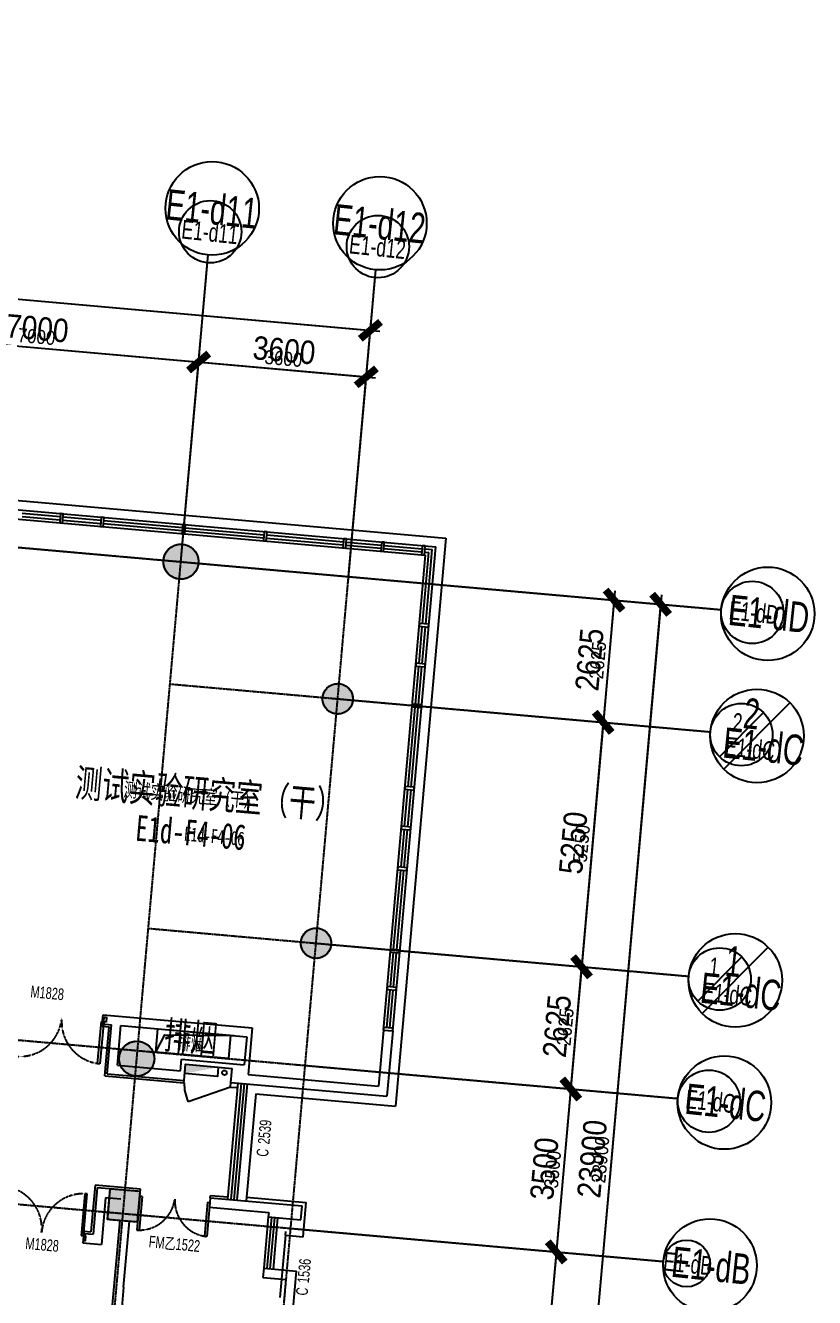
# Model space of a CAD drawing. Header units: millimetres. Extents: x 11669738 to 11859441, y -6222081 to -6069093.
# Drawn here: x 11842566 to 11859441, y -6201156 to -6173936 of the extents above; entities that cross this region are included whole.
import ezdxf
from ezdxf.enums import TextEntityAlignment as Align

# ---------------------------------------------------------------- set-up
doc = ezdxf.new("R2010")
doc.units = ezdxf.units.MM
for name, pattern in [('DASH', [0.35, 0.25, -0.1]), ('E-COLS-F4$0$HIDDEN', [0.375, 0.25, -0.125]), ('E-RG-1F$0$$0$DOTE', [2.42, 2, -0.2, 0.02, -0.2]), ('XRE2$0$HIDDEN', [0.375, 0.25, -0.125])]:
    doc.linetypes.add(name, pattern=pattern)
for name, color, linetype in [('A—墙体', 7, 'Continuous'), ('A—文字索引', 40, 'Continuous'), ('A—轴线、尺寸', 1, 'Continuous'), ('A—门窗', 135, 'Continuous'), ('E-COLS-F4$0$0S-COLS-HATCH', 8, 'Continuous'), ('E-COLS-F4$0$0S-COLS-I', 90, 'E-COLS-F4$0$HIDDEN'), ('E1-RI-4F$0$A-SYMB-DOOR', 4, 'Continuous'), ('E1-RI-4F$0$A-SYMB-DOOR1', 4, 'Continuous'), ('I—平面—文字', 40, 'Continuous'), ('I—平面—文字（放大1：100）', 40, 'XRE2$0$HIDDEN'), ('I—平面—消防设施', 10, 'Continuous'), ('I—平面—装饰面层线', 192, 'Continuous'), ('I—平面—门', 22, 'Continuous'), ('I—平顶—消防设施', 10, 'Continuous'), ('轴线100', 1, 'Continuous')]:
    doc.layers.add(name, color=color, linetype=linetype)
doc.layers.add('E1-RI-1F$0$A-GLAZ-CWMG', color=3, linetype='Continuous', lineweight=5)
doc.layers.add('E1-RV-4F$0$A-DOOR', color=32, linetype='Continuous', lineweight=5)
doc.styles.add('ARIAL', font='SIMYOU.TTF', dxfattribs={"width": 0.9})
doc.styles.add('E1-RI-4F$0$ECADI-TXT', font='SIMYOU.TTF')
doc.styles.add('XD2008', font='simhei.ttf', dxfattribs={"width": 0.85})
doc.dimstyles.new('200', dxfattribs={"dimscale": 200, "dimtxt": 2.5, "dimasz": 2, "dimexe": 1, "dimexo": 1, "dimgap": 0.8, "dimtad": 1, "dimdec": 0, "dimdsep": 46, "dimtxsty": 'ARIAL', "dimblk1": 'ARCHTICK', "dimblk2": 'ARCHTICK', "dimsah": 1, "dimcen": -0.9, "dimdle": 1, "dimclrd": 256, "dimclre": 256, "dimclrt": 40, "dimaunit": 1, "dimadec": 0, "dimazin": 0, "dimtfac": 0.35, "dimtdec": 0, "dimtix": 1, "dimtmove": 2, "dimatfit": 3, "dimldrblk": 'ARCHTICK', "dimfxl": 0, "dimtvp": 0.8, "dimtolj": 1, "dimtzin": 0, "dimarcsym": 0})
doc.dimstyles.new('副本 100', dxfattribs={"dimscale": 100, "dimtxt": 2.5, "dimasz": 2, "dimexe": 1, "dimexo": 1, "dimgap": 0.8, "dimtad": 1, "dimdec": 0, "dimdsep": 46, "dimtxsty": 'ARIAL', "dimblk1": 'ARCHTICK', "dimblk2": 'ARCHTICK', "dimsah": 1, "dimcen": -0.9, "dimdle": 1, "dimclrd": 256, "dimclre": 256, "dimclrt": 40, "dimaunit": 1, "dimadec": 0, "dimazin": 0, "dimtfac": 0.35, "dimtdec": 0, "dimtix": 1, "dimtmove": 2, "dimatfit": 3, "dimldrblk": 'ARCHTICK', "dimfxl": 0, "dimtvp": 0.8, "dimtolj": 1, "dimtzin": 0, "dimarcsym": 0})

# ---------------------------------------------------------------- blocks, each defined once
blk = doc.blocks.new('E1-RI-4F$0$ECADI-TAG-DOOR')
blk = doc.blocks.new('E1-RI-4F$0$XFX-BX')
blk.add_lwpolyline([(0, 0), (0, 200), (700, 200), (700, 0)], close=True)
blk.add_solid([(0, 0), (0, 0), (700, 0), (700, 200)])
blk = doc.blocks.new('E1-RI-4F$0$q3e4')
at = {"layer": 'A—门窗'}
for p, q in [((11977995, -7027275), (12034474, -7032284)), ((11977978, -7027474), (12034257, -7032465)), ((12025627, -7031633), (12026438, -7031705)), ((12025632, -7031566), (12026444, -7031638)), ((12026498, -7031710), (12027310, -7031782)), ((12026504, -7031644), (12027316, -7031716)), ((12027370, -7031787), (12029053, -7031937)), ((12027376, -7031721), (12029059, -7031870)), ((12029113, -7031942), (12030796, -7032091)), ((12029119, -7031876), (12030802, -7032025)), ((12030862, -7032030), (12032500, -7032176)), ((12030856, -7032097), (12032495, -7032242)), ((12032554, -7032247), (12033307, -7032314)), ((12032560, -7032181), (12033313, -7032248)), ((12033367, -7032319), (12034179, -7032391)), ((12033373, -7032253), (12034185, -7032325)), ((12033555, -7042643), (12034474, -7032284)), ((12034245, -7032330), (12034401, -7032344)), ((12034260, -7033936), (12034401, -7032344)), ((12033356, -7042625), (12034257, -7032465)), ((12034194, -7033930), (12034329, -7032405)), ((12034239, -7032397), (12034329, -7032405)), ((12034118, -7034782), (12034188, -7033990)), ((12034185, -7034788), (12034255, -7033996)), ((12034041, -7035654), (12034113, -7034842)), ((12034107, -7035659), (12034179, -7034848)), ((12033885, -7037417), (12034036, -7035713)), ((12033951, -7037423), (12034102, -7035719)), ((12033809, -7038268), (12033879, -7037476)), ((12033875, -7038274), (12033946, -7037482)), ((12033732, -7039140), (12033804, -7038328)), ((12033798, -7039146), (12033870, -7038334)), ((12033575, -7040903), (12033727, -7039200)), ((12033642, -7040909), (12033793, -7039206)), ((12033505, -7041700), (12033570, -7040963)), ((12033571, -7041706), (12033637, -7040969)), ((12033428, -7042571), (12033500, -7041760)), ((12033494, -7042577), (12033566, -7041765)), ((12033356, -7042625), (12033555, -7042643)), ((12033422, -7042631), (12033422, -7042631)), ((12033489, -7042637), (12033489, -7042637))]:
    blk.add_line(p, q, dxfattribs=at)
at = {"layer": 'A—门窗', "extrusion": (0, 0, -1)}
for p, q in [((12026450, -7031572), (12026433, -7031771)), ((12026433, -7031771), (12026492, -7031777)), ((12026510, -7031577), (12026450, -7031572)), ((12026492, -7031777), (12026510, -7031577)), ((12027322, -7031649), (12027304, -7031849)), ((12027381, -7031655), (12027322, -7031649)), ((12027364, -7031854), (12027381, -7031655)), ((12029065, -7031804), (12029047, -7032003)), ((12029125, -7031809), (12029065, -7031804)), ((12029107, -7032008), (12029125, -7031809)), ((12027304, -7031849), (12027364, -7031854)), ((12029047, -7032003), (12029107, -7032008)), ((12030808, -7031959), (12030790, -7032158)), ((12030868, -7031964), (12030808, -7031959)), ((12030850, -7032163), (12030868, -7031964)), ((12030790, -7032158), (12030850, -7032163)), ((12032506, -7032109), (12032489, -7032308)), ((12032489, -7032308), (12032549, -7032314)), ((12032566, -7032114), (12032506, -7032109)), ((12032549, -7032314), (12032566, -7032114)), ((12033319, -7032181), (12033302, -7032380)), ((12033379, -7032187), (12033319, -7032181)), ((12033361, -7032386), (12033379, -7032187)), ((12034191, -7032259), (12034173, -7032458)), ((12034250, -7032264), (12034191, -7032259)), ((12034233, -7032463), (12034250, -7032264)), ((12033302, -7032380), (12033361, -7032386)), ((12034173, -7032458), (12034233, -7032463)), ((12034127, -7033924), (12034122, -7033984)), ((12034122, -7033984), (12034321, -7034002)), ((12034327, -7033942), (12034127, -7033924)), ((12034321, -7034002), (12034327, -7033942)), ((12034052, -7034776), (12034047, -7034836)), ((12034251, -7034794), (12034052, -7034776)), ((12034246, -7034853), (12034251, -7034794)), ((12034047, -7034836), (12034246, -7034853)), ((12033974, -7035648), (12033969, -7035707)), ((12033969, -7035707), (12034168, -7035725)), ((12034174, -7035665), (12033974, -7035648)), ((12034168, -7035725), (12034174, -7035665)), ((12033818, -7037411), (12033813, -7037471)), ((12033813, -7037471), (12034012, -7037488)), ((12034017, -7037428), (12033818, -7037411)), ((12034012, -7037488), (12034017, -7037428)), ((12033743, -7038262), (12033737, -7038322)), ((12033737, -7038322), (12033937, -7038340)), ((12033942, -7038280), (12033743, -7038262)), ((12033937, -7038340), (12033942, -7038280)), ((12033665, -7039134), (12033660, -7039194)), ((12033865, -7039152), (12033665, -7039134)), ((12033859, -7039211), (12033865, -7039152)), ((12033660, -7039194), (12033859, -7039211)), ((12033509, -7040897), (12033504, -7040957)), ((12033504, -7040957), (12033703, -7040974)), ((12033708, -7040915), (12033509, -7040897)), ((12033703, -7040974), (12033708, -7040915)), ((12033438, -7041694), (12033433, -7041754)), ((12033433, -7041754), (12033632, -7041771)), ((12033638, -7041712), (12033438, -7041694)), ((12033632, -7041771), (12033638, -7041712)), ((12033361, -7042566), (12033356, -7042625)), ((12033356, -7042625), (12033555, -7042643)), ((12033560, -7042583), (12033361, -7042566)), ((12033555, -7042643), (12033560, -7042583))]:
    blk.add_line(p, q, dxfattribs=at)
blk = doc.blocks.new('E-COLS-F4')
at = {"layer": 'E-COLS-F4$0$0S-COLS-HATCH'}
h = blk.add_hatch(color=18, dxfattribs=at)
edge = h.paths.add_edge_path()
edge.add_arc((11845890, -6185411), 375, 0, 360)
h = blk.add_hatch(color=18, dxfattribs=at)
edge = h.paths.add_edge_path()
edge.add_arc((11849244, -6188345), 325, 0, 360)
h = blk.add_hatch(color=18, dxfattribs=at)
edge = h.paths.add_edge_path()
edge.add_arc((11848780, -6193574), 325, 0, 360)
h = blk.add_hatch(color=18, dxfattribs=at)
edge = h.paths.add_edge_path()
edge.add_arc((11844947, -6196045), 375, 0, 360)
blk.add_hatch(color=18, dxfattribs=at).paths.add_polyline_path([(11845021, -6198888), (11844373, -6198831), (11844316, -6199478), (11844964, -6199535)])
at = {"layer": 'A—墙体'}
blk.add_lwpolyline([(11845021, -6198888), (11844373, -6198831), (11844316, -6199478), (11844964, -6199535)], close=True, dxfattribs=at)
for centre, radius in [((11845890, -6185411), 375), ((11849244, -6188345), 325), ((11848780, -6193574), 325), ((11844947, -6196045), 375)]:
    blk.add_circle(centre, radius, dxfattribs=at)
at = {"layer": 'E-COLS-F4$0$0S-COLS-I'}
blk.add_lwpolyline([(11845021, -6198888), (11844373, -6198831), (11844316, -6199478), (11844964, -6199535)], close=True, dxfattribs=at)
for centre, radius in [((11845890, -6185411), 375), ((11849244, -6188345), 325), ((11848780, -6193574), 325), ((11844947, -6196045), 375)]:
    blk.add_circle(centre, radius, dxfattribs=at)
blk = doc.blocks.new('E1-RV-4F$0$MRY_cw-door-2_aluminum - Curtain Wall Dbl Glass-7389235-E 号地块一层平面图  PARCEL E FIRST FLOOR PLAN')
at = {"layer": 'E1-RV-4F$0$A-DOOR'}
for p, q in [((-729, -13), (-729, -738)), ((-679, -13), (-729, -13)), ((-679, -13), (-679, -738)), ((721, -13), (721, -745)), ((721, -13), (771, -13)), ((771, -13), (771, -745)), ((-679, -738), (-729, -738)), ((771, -745), (721, -745))]:
    blk.add_line(p, q, dxfattribs=at)
for centre, radius, start, end in [((-747, 31), 769, 271.3375, 356.7695), ((784, 19), 764, 182.3792, 269.0148)]:
    blk.add_arc(centre, radius, start, end, dxfattribs=at)
blk = doc.blocks.new('_ArchTick')
at = {"color": 0, "linetype": 'ByBlock', "const_width": 0.4}
blk.add_lwpolyline([(-0.5, -0.5), (0.5, 0.5)], dxfattribs=at)
blk = doc.blocks.new('*D229')
at = {"layer": 'A—轴线、尺寸', "linetype": 'ByBlock', "lineweight": -2}
for p, q in [((11849445, -6196268), (11854426, -6196710)), ((11854244, -6196493), (11853900, -6200378)), ((11849136, -6199755), (11854117, -6200197))]:
    blk.add_line(p, q, dxfattribs=at)
at = {"layer": 'Defpoints', "color": 0, "linetype": 'ByBlock'}
for p in [(11849246, -6196251), (11848937, -6199737), (11853917, -6200179)]:
    blk.add_point(p, dxfattribs=at)
at = {"layer": 'A—轴线、尺寸', "linetype": 'ByBlock', "lineweight": -2, "xscale": 400, "yscale": 400, "zscale": 400}
for p, rotation in [((11854227, -6196693), 84.9322289152062), ((11853917, -6200179), 264.9322289152062)]:
    blk.add_blockref('_ArchTick', p, dxfattribs=dict(at, rotation=rotation))
at = {"layer": 'A—轴线、尺寸', "color": 40, "linetype": 'ByBlock', "insert": (11853664, -6198399), "char_height": 500, "attachment_point": 5, "rotation": 84.9322, "style": 'ARIAL'}
blk.add_mtext('\\A1;3500', dxfattribs=at)
blk = doc.blocks.new('*D230')
at = {"layer": 'A—轴线、尺寸', "linetype": 'ByBlock', "lineweight": -2}
for p, q in [((11849136, -6199755), (11854117, -6200197)), ((11853935, -6199980), (11853025, -6210239)), ((11848261, -6209616), (11853242, -6210058))]:
    blk.add_line(p, q, dxfattribs=at)
at = {"layer": 'Defpoints', "color": 0, "linetype": 'ByBlock'}
for p in [(11848937, -6199737), (11848062, -6209598), (11853043, -6210040)]:
    blk.add_point(p, dxfattribs=at)
at = {"layer": 'A—轴线、尺寸', "linetype": 'ByBlock', "lineweight": -2, "xscale": 400, "yscale": 400, "zscale": 400}
for p, rotation in [((11853917, -6200179), 84.9322289152062), ((11853043, -6210040), 264.9322289152062)]:
    blk.add_blockref('_ArchTick', p, dxfattribs=dict(at, rotation=rotation))
at = {"layer": 'A—轴线、尺寸', "color": 40, "linetype": 'ByBlock', "insert": (11853072, -6205073), "char_height": 500, "attachment_point": 5, "rotation": 84.9322, "style": 'ARIAL'}
blk.add_mtext('\\A1;9900', dxfattribs=at)
blk = doc.blocks.new('*D231')
at = {"layer": 'A—轴线、尺寸', "linetype": 'ByBlock', "lineweight": -2}
for p, q in [((11849874, -6185765), (11856349, -6186340)), ((11856168, -6186123), (11854021, -6210328)), ((11847763, -6209572), (11854238, -6210146))]:
    blk.add_line(p, q, dxfattribs=at)
at = {"layer": 'Defpoints', "color": 0, "linetype": 'ByBlock'}
for p in [(11849675, -6185748), (11847564, -6209554), (11854039, -6210128)]:
    blk.add_point(p, dxfattribs=at)
at = {"layer": 'A—轴线、尺寸', "linetype": 'ByBlock', "lineweight": -2, "xscale": 400, "yscale": 400, "zscale": 400}
for p, rotation in [((11856150, -6186322), 84.9322289152062), ((11854039, -6210128), 264.9322289152062)]:
    blk.add_blockref('_ArchTick', p, dxfattribs=dict(at, rotation=rotation))
at = {"layer": 'A—轴线、尺寸', "color": 40, "linetype": 'ByBlock', "insert": (11854686, -6198189), "char_height": 500, "attachment_point": 5, "rotation": 84.9322, "style": 'ARIAL'}
blk.add_mtext('\\A1;23900', dxfattribs=at)
blk = doc.blocks.new('*D256')
at = {"layer": 'A—轴线、尺寸', "linetype": 'ByBlock', "lineweight": -2}
for p, q in [((11778653, -6179459), (11779138, -6173980)), ((11778922, -6174162), (11850142, -6180478)), ((11849475, -6185739), (11849960, -6180261))]:
    blk.add_line(p, q, dxfattribs=at)
at = {"layer": 'Defpoints', "color": 0, "linetype": 'ByBlock'}
for p in [(11778635, -6179658), (11849943, -6180460), (11849457, -6185938)]:
    blk.add_point(p, dxfattribs=at)
at = {"layer": 'A—轴线、尺寸', "linetype": 'ByBlock', "lineweight": -2, "xscale": 399.9999999999999, "yscale": 400, "zscale": 400}
for p, rotation in [((11779121, -6174179), 174.9322288641356), ((11849943, -6180460), 354.9322288641357)]:
    blk.add_blockref('_ArchTick', p, dxfattribs=dict(at, rotation=rotation))
at = {"layer": 'A—轴线、尺寸', "color": 40, "linetype": 'ByBlock', "insert": (11814568, -6176911), "char_height": 500, "attachment_point": 5, "rotation": 354.9322, "style": 'ARIAL'}
blk.add_mtext('\\A1;71100', dxfattribs=at)
blk = doc.blocks.new('*D258')
at = {"layer": 'A—轴线、尺寸', "linetype": 'ByBlock', "lineweight": -2}
for p, q in [((11845933, -6184923), (11846286, -6180939)), ((11846069, -6181120), (11850054, -6181474)), ((11849519, -6185241), (11849872, -6181257))]:
    blk.add_line(p, q, dxfattribs=at)
at = {"layer": 'Defpoints', "color": 0, "linetype": 'ByBlock'}
for p in [(11849855, -6181456), (11845915, -6185122), (11849501, -6185440)]:
    blk.add_point(p, dxfattribs=at)
at = {"layer": 'A—轴线、尺寸', "linetype": 'ByBlock', "lineweight": -2, "xscale": 399.9999999999999, "yscale": 400, "zscale": 400}
for p, rotation in [((11846269, -6181138), 174.9322288641356), ((11849855, -6181456), 354.9322288641357)]:
    blk.add_blockref('_ArchTick', p, dxfattribs=dict(at, rotation=rotation))
at = {"layer": 'A—轴线、尺寸', "color": 40, "linetype": 'ByBlock', "insert": (11848098, -6180889), "char_height": 500, "attachment_point": 5, "rotation": 354.9322, "style": 'ARIAL'}
blk.add_mtext('\\A1;3600', dxfattribs=at)
blk = doc.blocks.new('*D269')
at = {"layer": 'A—轴线、尺寸', "linetype": 'ByBlock', "lineweight": -2}
for p, q in [((11838960, -6184305), (11839314, -6180320)), ((11839097, -6180502), (11846468, -6181155)), ((11845933, -6184923), (11846286, -6180939))]:
    blk.add_line(p, q, dxfattribs=at)
at = {"layer": 'Defpoints', "color": 0, "linetype": 'ByBlock'}
for p in [(11846269, -6181138), (11838943, -6184504), (11845915, -6185122)]:
    blk.add_point(p, dxfattribs=at)
at = {"layer": 'A—轴线、尺寸', "linetype": 'ByBlock', "lineweight": -2, "xscale": 399.9999999999999, "yscale": 400, "zscale": 400}
for p, rotation in [((11839296, -6180519), 174.9322288641356), ((11846269, -6181138), 354.9322288641357)]:
    blk.add_blockref('_ArchTick', p, dxfattribs=dict(at, rotation=rotation))
at = {"layer": 'A—轴线、尺寸', "color": 40, "linetype": 'ByBlock', "insert": (11842819, -6180420), "char_height": 500, "attachment_point": 5, "rotation": 354.9322, "style": 'ARIAL'}
blk.add_mtext('\\A1;7000', dxfattribs=at)
blk = doc.blocks.new('*D288')
at = {"layer": 'A—轴线、尺寸', "linetype": 'ByBlock', "lineweight": -2}
for p, q in [((11853462, -6186084), (11855353, -6186251)), ((11855172, -6186034), (11854905, -6189048)), ((11852716, -6188653), (11855121, -6188866))]:
    blk.add_line(p, q, dxfattribs=at)
at = {"layer": 'Defpoints', "color": 0, "linetype": 'ByBlock'}
for p in [(11853263, -6186066), (11852517, -6188635), (11854922, -6188848)]:
    blk.add_point(p, dxfattribs=at)
at = {"layer": 'A—轴线、尺寸', "linetype": 'ByBlock', "lineweight": -2, "xscale": 400, "yscale": 400, "zscale": 400}
for p, rotation in [((11855154, -6186234), 84.9322289152062), ((11854922, -6188848), 264.9322289152062)]:
    blk.add_blockref('_ArchTick', p, dxfattribs=dict(at, rotation=rotation))
at = {"layer": 'A—轴线、尺寸', "color": 40, "linetype": 'ByBlock', "insert": (11854630, -6187505), "char_height": 500, "attachment_point": 5, "rotation": 84.9322, "style": 'ARIAL'}
blk.add_mtext('\\A1;2625', dxfattribs=at)
blk = doc.blocks.new('*D289')
at = {"layer": 'A—轴线、尺寸', "linetype": 'ByBlock', "lineweight": -2}
for p, q in [((11853230, -6188698), (11855121, -6188866)), ((11854940, -6188649), (11854441, -6194277)), ((11852252, -6193882), (11854658, -6194095))]:
    blk.add_line(p, q, dxfattribs=at)
at = {"layer": 'Defpoints', "color": 0, "linetype": 'ByBlock'}
for p in [(11853031, -6188681), (11852053, -6193864), (11854458, -6194078)]:
    blk.add_point(p, dxfattribs=at)
at = {"layer": 'A—轴线、尺寸', "linetype": 'ByBlock', "lineweight": -2, "xscale": 400, "yscale": 400, "zscale": 400}
for p, rotation in [((11854922, -6188848), 84.9322289152062), ((11854458, -6194078), 264.9322289152062)]:
    blk.add_blockref('_ArchTick', p, dxfattribs=dict(at, rotation=rotation))
at = {"layer": 'A—轴线、尺寸', "color": 40, "linetype": 'ByBlock', "insert": (11854282, -6191427), "char_height": 500, "attachment_point": 5, "rotation": 84.9322, "style": 'ARIAL'}
blk.add_mtext('\\A1;5250', dxfattribs=at)
blk = doc.blocks.new('*D290')
at = {"layer": 'A—轴线、尺寸', "linetype": 'ByBlock', "lineweight": -2}
for p, q in [((11852766, -6193928), (11854658, -6194095)), ((11854476, -6193879), (11854209, -6196892)), ((11852021, -6196497), (11854426, -6196710))]:
    blk.add_line(p, q, dxfattribs=at)
at = {"layer": 'Defpoints', "color": 0, "linetype": 'ByBlock'}
for p in [(11852567, -6193910), (11851821, -6196479), (11854227, -6196693)]:
    blk.add_point(p, dxfattribs=at)
at = {"layer": 'A—轴线、尺寸', "linetype": 'ByBlock', "lineweight": -2, "xscale": 400, "yscale": 400, "zscale": 400}
for p, rotation in [((11854458, -6194078), 84.9322289152062), ((11854227, -6196693), 264.9322289152062)]:
    blk.add_blockref('_ArchTick', p, dxfattribs=dict(at, rotation=rotation))
at = {"layer": 'A—轴线、尺寸', "color": 40, "linetype": 'ByBlock', "insert": (11853934, -6195349), "char_height": 500, "attachment_point": 5, "rotation": 84.9322, "style": 'ARIAL'}
blk.add_mtext('\\A1;2625', dxfattribs=at)
blk = doc.blocks.new('*D393')
at = {"layer": 'Defpoints', "color": 0, "linetype": 'Continuous'}
for p in [(129709, 24166), (129400, 20680), (134381, 20238)]:
    blk.add_point(p, dxfattribs=at)
at = {"layer": '轴线100', "linetype": 'Continuous', "lineweight": -2}
for p, q in [((129809, 24157), (134790, 23716)), ((134699, 23824), (134372, 20139)), ((129499, 20671), (134480, 20229))]:
    blk.add_line(p, q, dxfattribs=at)
at = {"layer": '轴线100', "linetype": 'Continuous', "lineweight": -2, "xscale": 200, "yscale": 200, "zscale": 200}
for p, rotation in [((134690, 23724), 84.93222891520747), ((134381, 20238), 264.9322289152075)]:
    blk.add_blockref('_ArchTick', p, dxfattribs=dict(at, rotation=rotation))
at = {"layer": '轴线100', "color": 40, "linetype": 'Continuous', "insert": (134303, 22002), "char_height": 300, "attachment_point": 5, "rotation": 84.9322, "style": 'ARIAL'}
blk.add_mtext('\\A1;3500', dxfattribs=at)
blk = doc.blocks.new('*D394')
at = {"layer": 'Defpoints', "color": 0, "linetype": 'Continuous'}
for p in [(129400, 20680), (128525, 10819), (133506, 10377)]:
    blk.add_point(p, dxfattribs=at)
at = {"layer": '轴线100', "linetype": 'Continuous', "lineweight": -2}
for p, q in [((129499, 20671), (134480, 20229)), ((134390, 20338), (133497, 10277)), ((128625, 10810), (133606, 10368))]:
    blk.add_line(p, q, dxfattribs=at)
at = {"layer": '轴线100', "linetype": 'Continuous', "lineweight": -2, "xscale": 200, "yscale": 200, "zscale": 200}
for p, rotation in [((134381, 20238), 84.93222891520747), ((133506, 10377), 264.9322289152075)]:
    blk.add_blockref('_ArchTick', p, dxfattribs=dict(at, rotation=rotation))
at = {"layer": '轴线100', "color": 40, "linetype": 'Continuous', "insert": (133711, 15328), "char_height": 300, "attachment_point": 5, "rotation": 84.9322, "style": 'ARIAL'}
blk.add_mtext('\\A1;9900', dxfattribs=at)
blk = doc.blocks.new('*D395')
at = {"layer": 'Defpoints', "color": 0, "linetype": 'Continuous'}
for p in [(130138, 34669), (128027, 10863), (134502, 10288)]:
    blk.add_point(p, dxfattribs=at)
at = {"layer": '轴线100', "linetype": 'Continuous', "lineweight": -2}
for p, q in [((130238, 34660), (136713, 34086)), ((136622, 34195), (134494, 10189)), ((128127, 10854), (134602, 10280))]:
    blk.add_line(p, q, dxfattribs=at)
at = {"layer": '轴线100', "linetype": 'Continuous', "lineweight": -2, "xscale": 200, "yscale": 200, "zscale": 200}
for p, rotation in [((136614, 34095), 84.93222891520747), ((134502, 10288), 264.9322289152075)]:
    blk.add_blockref('_ArchTick', p, dxfattribs=dict(at, rotation=rotation))
at = {"layer": '轴线100', "color": 40, "linetype": 'Continuous', "insert": (135326, 22212), "char_height": 300, "attachment_point": 5, "rotation": 84.9322, "style": 'ARIAL'}
blk.add_mtext('\\A1;23900', dxfattribs=at)
blk = doc.blocks.new('*D415')
at = {"layer": 'Defpoints', "color": 0, "linetype": 'Continuous'}
for p in [(59098, 40759), (130406, 39957), (129920, 34479)]:
    blk.add_point(p, dxfattribs=at)
at = {"layer": '轴线100', "linetype": 'Continuous', "lineweight": -2}
for p, q in [((59107, 40859), (59593, 46337)), ((59484, 46246), (130506, 39948)), ((129929, 34578), (130415, 40057))]:
    blk.add_line(p, q, dxfattribs=at)
at = {"layer": '轴线100', "linetype": 'Continuous', "lineweight": -2, "xscale": 200, "yscale": 200, "zscale": 200}
for p, rotation in [((59584, 46238), 174.9322288765934), ((130406, 39957), 354.9322288765934)]:
    blk.add_blockref('_ArchTick', p, dxfattribs=dict(at, rotation=rotation))
at = {"layer": '轴线100', "color": 40, "linetype": 'Continuous', "insert": (95016, 43330), "char_height": 300, "attachment_point": 5, "rotation": 354.9322, "style": 'ARIAL'}
blk.add_mtext('\\A1;71100', dxfattribs=at)
blk = doc.blocks.new('*D417')
at = {"layer": 'Defpoints', "color": 0, "linetype": 'Continuous'}
for p in [(130318, 38961), (126379, 35295), (129965, 34977)]:
    blk.add_point(p, dxfattribs=at)
at = {"layer": '轴线100', "linetype": 'Continuous', "lineweight": -2}
for p, q in [((126387, 35394), (126741, 39379)), ((126632, 39288), (130417, 38952)), ((129973, 35076), (130327, 39061))]:
    blk.add_line(p, q, dxfattribs=at)
at = {"layer": '轴线100', "linetype": 'Continuous', "lineweight": -2, "xscale": 200, "yscale": 200, "zscale": 200}
for p, rotation in [((126732, 39279), 174.9322288765934), ((130318, 38961), 354.9322288765934)]:
    blk.add_blockref('_ArchTick', p, dxfattribs=dict(at, rotation=rotation))
at = {"layer": '轴线100', "color": 40, "linetype": 'Continuous', "insert": (128546, 39352), "char_height": 300, "attachment_point": 5, "rotation": 354.9322, "style": 'ARIAL'}
blk.add_mtext('\\A1;3600', dxfattribs=at)
blk = doc.blocks.new('*D418')
at = {"layer": 'Defpoints', "color": 0, "linetype": 'Continuous'}
for p in [(126732, 39279), (119406, 35913), (126379, 35295)]:
    blk.add_point(p, dxfattribs=at)
at = {"layer": '轴线100', "linetype": 'Continuous', "lineweight": -2}
for p, q in [((119415, 36013), (119768, 39997)), ((119660, 39906), (126832, 39270)), ((126387, 35394), (126741, 39379))]:
    blk.add_line(p, q, dxfattribs=at)
at = {"layer": '轴线100', "linetype": 'Continuous', "lineweight": -2, "xscale": 200, "yscale": 200, "zscale": 200}
for p, rotation in [((119759, 39897), 174.9322288765934), ((126732, 39279), 354.9322288765934)]:
    blk.add_blockref('_ArchTick', p, dxfattribs=dict(at, rotation=rotation))
at = {"layer": '轴线100', "color": 40, "linetype": 'Continuous', "insert": (123266, 39821), "char_height": 300, "attachment_point": 5, "rotation": 354.9322, "style": 'ARIAL'}
blk.add_mtext('\\A1;7000', dxfattribs=at)
blk = doc.blocks.new('*D419')
at = {"layer": 'Defpoints', "color": 0, "linetype": 'Continuous'}
for p in [(133726, 34351), (132980, 31782), (135386, 31569)]:
    blk.add_point(p, dxfattribs=at)
at = {"layer": '轴线100', "linetype": 'Continuous', "lineweight": -2}
for p, q in [((133826, 34342), (135717, 34175)), ((135626, 34283), (135377, 31469)), ((133080, 31773), (135485, 31560))]:
    blk.add_line(p, q, dxfattribs=at)
at = {"layer": '轴线100', "linetype": 'Continuous', "lineweight": -2, "xscale": 200, "yscale": 200, "zscale": 200}
for p, rotation in [((135617, 34183), 84.93222891520747), ((135386, 31569), 264.9322289152075)]:
    blk.add_blockref('_ArchTick', p, dxfattribs=dict(at, rotation=rotation))
at = {"layer": '轴线100', "color": 40, "linetype": 'Continuous', "insert": (135269, 32897), "char_height": 300, "attachment_point": 5, "rotation": 84.9322, "style": 'ARIAL'}
blk.add_mtext('\\A1;2625', dxfattribs=at)
blk = doc.blocks.new('*D420')
at = {"layer": 'Defpoints', "color": 0, "linetype": 'Continuous'}
for p in [(133494, 31736), (132517, 26552), (134922, 26339)]:
    blk.add_point(p, dxfattribs=at)
at = {"layer": '轴线100', "linetype": 'Continuous', "lineweight": -2}
for p, q in [((133594, 31728), (135485, 31560)), ((135394, 31668), (134913, 26240)), ((132616, 26544), (135021, 26330))]:
    blk.add_line(p, q, dxfattribs=at)
at = {"layer": '轴线100', "linetype": 'Continuous', "lineweight": -2, "xscale": 200, "yscale": 200, "zscale": 200}
for p, rotation in [((135386, 31569), 84.93222891520747), ((134922, 26339), 264.9322289152075)]:
    blk.add_blockref('_ArchTick', p, dxfattribs=dict(at, rotation=rotation))
at = {"layer": '轴线100', "color": 40, "linetype": 'Continuous', "insert": (134921, 28975), "char_height": 300, "attachment_point": 5, "rotation": 84.9322, "style": 'ARIAL'}
blk.add_mtext('\\A1;5250', dxfattribs=at)
blk = doc.blocks.new('*D421')
at = {"layer": 'Defpoints', "color": 0, "linetype": 'Continuous'}
for p in [(133030, 26507), (132285, 23938), (134690, 23724)]:
    blk.add_point(p, dxfattribs=at)
at = {"layer": '轴线100', "linetype": 'Continuous', "lineweight": -2}
for p, q in [((133130, 26498), (135021, 26330)), ((134931, 26439), (134681, 23625)), ((132384, 23929), (134790, 23716))]:
    blk.add_line(p, q, dxfattribs=at)
at = {"layer": '轴线100', "linetype": 'Continuous', "lineweight": -2, "xscale": 200, "yscale": 200, "zscale": 200}
for p, rotation in [((134922, 26339), 84.93222891520747), ((134690, 23724), 264.9322289152075)]:
    blk.add_blockref('_ArchTick', p, dxfattribs=dict(at, rotation=rotation))
at = {"layer": '轴线100', "color": 40, "linetype": 'Continuous', "insert": (134574, 25052), "char_height": 300, "attachment_point": 5, "rotation": 84.9322, "style": 'ARIAL'}
blk.add_mtext('\\A1;2625', dxfattribs=at)
blk = doc.blocks.new('A$C666141D0')
at = {"layer": '轴线100', "linetype": 'E-RG-1F$0$$0$DOTE'}
for p, q in [((67994.5, 1648.5), (71519.3, 41402.4)), ((2111.2, 41109.8), (82507.7, 33980.2)), ((71580.4, 1330.5), (75105.2, 41084.4)), ((70720.2, 32390.3), (82275.8, 31365.5)), ((2439.9, 30539.5), (81580.2, 23521.3)), ((2479.5, 27022.2), (81271, 20035)), ((70256.5, 27160.8), (81812, 26136))]:
    blk.add_line(p, q, dxfattribs=at)
at = {"layer": '轴线100', "linetype": 'ByBlock'}
for points in [[(82469.2, 30834.5), (83410.5, 31778.9)], [(82005.4, 25604.8), (82946.7, 26549.2)]]:
    blk.add_lwpolyline(points, dxfattribs=at)
at = {"layer": '轴线100'}
for centre in [(71578.9, 42066.4), (75164.8, 41748.4)]:
    blk.add_circle(centre, 666.7, dxfattribs=at)
at = {"layer": '轴线100', "linetype": 'ByBlock'}
for centre, radius in [((83171.7, 33921.5), 666.7), ((82939.9, 31306.7), 666.7), ((82476.1, 26077), 666.7), ((82244.2, 23462.6), 666.7), ((81769, 19990.9), 500)]:
    blk.add_circle(centre, radius, dxfattribs=at)
at = {"layer": '轴线100', "color": 40, "style": 'ARIAL', "width": 0.7}
for s, p in [('E1-d11', (71571.5, 42059.6)), ('E1-d12', (75157.5, 41741.6)), ('E1-dD', (83206.6, 33918.2)), ('2', (82853.8, 31563.1)), ('E1-dC', (83124.4, 31006.6)), ('1', (82356.7, 26337.3)), ('E1-dC', (82637, 25755)), ('E1-dC', (82279.1, 23459.2)), ('E1-dB', (81795.2, 19988.4))]:
    blk.add_text(s, height=400, rotation=354, dxfattribs=at).set_placement(p, align=Align.MIDDLE_CENTER)
at = {"layer": '轴线100', "linetype": 'Continuous'}
for base, p1, p2, angle, picture, middle in [((75005.3, 39957), (3697.4, 40759.1), (74519.5, 34478.5), 354.93223, '*D415', (39614.9, 43329.6)), ((71331.1, 39279.1), (64005.2, 35913.1), (70977.8, 35294.8), 354.93223, '*D418', (67865.4, 39820.6)), ((74917.1, 38961), (70977.8, 35294.6), (74563.8, 34976.6), 354.93223, '*D417', (73144.7, 39352.4)), ((79101.6, 10288.5), (74737.2, 34669.3), (72626.5, 10862.7), 84.93223, '*D395', (79924.8, 22212.4)), ((79984.8, 31568.7), (78325.3, 34351.1), (77579.6, 31782), 84.93223, '*D419', (79868.5, 32896.6)), ((79521, 26339.2), (78093.4, 31736.4), (77115.8, 26552.5), 84.93223, '*D420', (79520.6, 28974.5)), ((79289.1, 23724.4), (77629.7, 26506.9), (76883.9, 23937.7), 84.93223, '*D421', (79172.8, 25052.4)), ((78980, 20238.1), (74308.3, 24166.2), (73999.1, 20679.8), 84.93223, '*D393', (78902.2, 22001.9)), ((78105.5, 10376.8), (73999.1, 20679.8), (73124.6, 10818.5), 84.93223, '*D394', (78310.5, 15328.1))]:
    dim = blk.add_linear_dim(base=base, p1=p1, p2=p2, angle=angle, dimstyle='副本 100', override={"dimtxt": 3}, dxfattribs=at)
    dim.commit()
    dim.dimension.update_dxf_attribs({"geometry": picture, "text_midpoint": middle, "insert": (-55400.8, 0)})

msp = doc.modelspace()

# ---------------------------------------------------------------- linework, layer by layer
for p, q in [((11845877.8, -6196304.4), (11845899.9, -6196055.4)), ((11845959.8, -6196512.4), (11845990.7, -6196163.8)), ((11846960.3, -6196551), (11846986.8, -6196252.1))]:
    msp.add_line(p, q)
at = {"layer": 'A—墙体'}
for p, q in [((11844209.2, -6195302.1), (11844226.9, -6195102.9)), ((11844209.2, -6195302.1), (11844408.3, -6195319.7)), ((11844226.9, -6195102.9), (11847414.2, -6195385.5)), ((11844315.4, -6196366.6), (11844408.3, -6195319.7)), ((11844532.3, -6196185.1), (11844607.5, -6195337.4)), ((11844607.5, -6195337.4), (11847297, -6195575.9)), ((11845571.5, -6195422.9), (11847023.4, -6195551.6)), ((11847297, -6195575.9), (11847243.8, -6196174.6)), ((11847414.2, -6195385.5), (11847325.8, -6196382.6)), ((11850220.9, -6195433.9), (11850114.8, -6196629.9)), ((11850420.1, -6195451.6), (11850296.4, -6196846.8)), ((11844532.3, -6196185.1), (11845877.8, -6196304.4)), ((11845899.9, -6196055.4), (11847243.8, -6196174.6)), ((11845990.7, -6196163.8), (11846986.8, -6196252.1)), ((11844315.4, -6196366.6), (11845959.8, -6196512.4)), ((11847325.8, -6196382.6), (11850114.8, -6196629.9)), ((11846960.3, -6196551), (11850296.4, -6196846.8)), ((11844099.1, -6198806.3), (11844010.8, -6199802.6)), ((11844945.3, -6198881.4), (11844099.1, -6198806.3)), ((11844280.7, -6199022.5), (11844192.3, -6200019.5)), ((11844606.3, -6199052), (11844280.4, -6199023.1)), ((11846516.1, -6199020.6), (11846498.5, -6199219.8)), ((11846516.1, -6199020.6), (11846498.5, -6199219.8)), ((11846516.1, -6199020.6), (11848482.3, -6199194.8)), ((11846516.1, -6199020.6), (11848482.3, -6199194.8)), ((11846498.5, -6199219.7), (11847767.5, -6199332.3)), ((11846498.5, -6199219.7), (11847767.5, -6199332.3)), ((11847767.5, -6199332.3), (11847758.7, -6199431.8)), ((11847767.5, -6199332.3), (11847758.7, -6199431.8)), ((11847758.7, -6199431.8), (11848455.8, -6199493.6)), ((11847758.7, -6199431.8), (11848455.8, -6199493.6)), ((11848455.8, -6199493.6), (11848482.3, -6199194.9)), ((11848455.8, -6199493.6), (11848482.3, -6199194.9)), ((11843757.7, -6208890.5), (11844590.2, -6199502.3)), ((11843761.8, -6208844.1), (11844590.2, -6199502.3)), ((11844663.9, -6200934.8), (11844789.3, -6199519.9)), ((11844663.9, -6200934.8), (11844789.3, -6199519.9)), ((11843811.7, -6199785), (11843794, -6199984.2)), ((11843794, -6199984.2), (11844192.3, -6200019.5)), ((11843811.7, -6199785), (11844010.8, -6199802.6)), ((11847661.6, -6200527.6), (11847643.9, -6200726.8)), ((11847661.6, -6200527.6), (11847643.9, -6200726.8)), ((11847661.6, -6200527.6), (11848358.8, -6200589.3)), ((11847661.6, -6200527.6), (11848358.8, -6200589.3)), ((11847643.9, -6200726.8), (11848141.9, -6200770.9)), ((11847643.9, -6200726.8), (11848141.9, -6200770.9)), ((11847714.6, -6207860.9), (11848358.8, -6200589.3)), ((11847714.6, -6207860.9), (11848358.8, -6200589.3)), ((11848100, -6201244.1), (11848141.9, -6200770.9)), ((11844663.9, -6200934.8), (11843956.9, -6208908.2)), ((11844663.9, -6200934.8), (11843958.6, -6208889.1))]:
    msp.add_line(p, q, dxfattribs=at)
at = {"layer": 'A—轴线、尺寸', "linetype": 'ByBlock'}
for p, q in [((11845889.5, -6185412, 0), (11846471.6, -6178847.1, 0)), ((11849475.4, -6185730, 0), (11850057.5, -6179165.1, 0)), ((11783882.9, -6179913.2, 0), (11857445.1, -6186436.7, 0)), ((11856150.2, -6186321.9, 0), (11854039, -6210128.5, 0)), ((11849243.6, -6188344.7, 0), (11857213.2, -6189051.5, 0)), ((11848779.8, -6193574.2, 0), (11856749.5, -6194280.9, 0)), ((11848547.9, -6196188.9, 0), (11856517.6, -6196895.7, 0)), ((11848238.8, -6199675.2, 0), (11856208.4, -6200382, 0))]:
    msp.add_line(p, q, dxfattribs=at)
at = {"layer": 'A—轴线、尺寸', "linetype": 'ByBlock', "elevation": 0}
for points in [[(11857503.2, -6189848), (11858915.1, -6188431.5)], [(11857039.5, -6195077.7), (11858451.4, -6193661.1)]]:
    msp.add_lwpolyline(points, dxfattribs=at)
at = {"layer": 'A—轴线、尺寸', "linetype": 'ByBlock'}
for centre in [(11846559.6, -6177851, 0), (11850145.6, -6178169, 0), (11858441.1, -6186525, 0), (11858209.2, -6189139.8, 0), (11857745.4, -6194369.4, 0), (11857513.6, -6196983.9, 0), (11857204.4, -6200470.2, 0)]:
    msp.add_circle(centre, 1000, dxfattribs=at)
at = {"layer": 'A—门窗'}
for p, q in [((11793384, -6179752), (11851556, -6184910.7)), ((11851556, -6184910.7), (11850478.4, -6197063)), ((11847108.9, -6196564.1), (11846888, -6199053.5)), ((11847175.3, -6196570), (11846954.4, -6199059.4)), ((11847241.7, -6196575.9), (11847020.8, -6199065.3)), ((11847308.1, -6196581.8), (11847087.2, -6199071.2)), ((11847489.8, -6196798), (11847286.9, -6199089)), ((11847489.8, -6196798), (11850478.4, -6197063)), ((11847293.9, -6199009.3), (11848568.9, -6199122.4)), ((11848504, -6199854.5), (11848568.9, -6199122.4)), ((11847758.7, -6199431.8), (11847661.6, -6200527.6)), ((11847758.7, -6199431.8), (11847661.6, -6200527.6)), ((11847825.1, -6199437.7), (11847728, -6200533.4)), ((11847825.1, -6199437.7), (11847728, -6200533.4)), ((11847891.5, -6199443.6), (11847794.4, -6200539.3)), ((11847891.5, -6199443.6), (11847794.4, -6200539.3)), ((11847957.9, -6199449.5), (11847860.8, -6200545.2)), ((11847957.9, -6199449.5), (11847860.8, -6200545.2)), ((11848125.6, -6199820.9), (11848008, -6201155.7)), ((11848125.6, -6199821), (11848132.7, -6199741.3)), ((11848125.6, -6199821), (11848504, -6199854.5))]:
    msp.add_line(p, q, dxfattribs=at)
at = {"layer": 'E1-RI-1F$0$A-GLAZ-CWMG'}
msp.add_line((11850220.9, -6195433.9), (11850420.1, -6195451.6), dxfattribs=at)
at = {"layer": 'I—平面—消防设施'}
msp.add_circle((11846821.1, -6196345.1), 50, dxfattribs=at)
at = {"layer": 'I—平面—装饰面层线'}
for p, q in [((11844204.8, -6195351.9), (11844209.2, -6195302.1)), ((11844204.8, -6195351.9), (11844354.1, -6195365.1)), ((11844261.2, -6196412), (11844354.1, -6195365.1)), ((11844261.2, -6196412), (11845955.4, -6196562.3)), ((11845955.4, -6196562.3), (11845959.8, -6196512.4)), ((11846951.4, -6196650.6), (11846960.3, -6196551)), ((11846951.4, -6196650.6), (11847100, -6196663.8)), ((11844053.7, -6198752.1), (11843965.4, -6199748.4)), ((11845025.4, -6198838.3), (11844053.7, -6198752.1)), ((11845012.1, -6198987.6), (11845025.4, -6198838.3)), ((11846516.1, -6199020.6), (11846520.5, -6198970.8)), ((11846520.5, -6198970.8), (11846892.4, -6199003.7)), ((11843816.1, -6199735.2), (11843811.7, -6199785)), ((11843816.1, -6199735.2), (11843965.4, -6199748.4))]:
    msp.add_line(p, q, dxfattribs=at)
at = {"layer": 'I—平面—门'}
for p, q in [((11844109, -6196147.3), (11844182.6, -6195317.7)), ((11844233.2, -6195322.2), (11844159.6, -6196151.8)), ((11844182.6, -6195317.7), (11844188.5, -6195250.8)), ((11844188.5, -6195250.8), (11844239.1, -6195255.3)), ((11844239.1, -6195255.3), (11844233.2, -6195322.2)), ((11844239.1, -6195255.3), (11844248.1, -6195154.1)), ((11844289.7, -6195259.8), (11844239.1, -6195255.3)), ((11844248.1, -6195154.1), (11844298.7, -6195158.6)), ((11844298.7, -6195158.6), (11844289.7, -6195259.8)), ((11844159.6, -6196151.8), (11844109, -6196147.3)), ((11846951.4, -6196650.6), (11846045.2, -6196965.4)), ((11843836.3, -6198933), (11843762.7, -6199762.7)), ((11843813.3, -6199767.1), (11843886.9, -6198937.5)), ((11843886.9, -6198937.5), (11843836.3, -6198933)), ((11845013.1, -6198987.7), (11844949.1, -6199710.5)), ((11845062.9, -6198992.1), (11844998.9, -6199714.9)), ((11845062.9, -6198992.1), (11845013.2, -6198987.7)), ((11846457.5, -6199115.7), (11846392.9, -6199844.8)), ((11846507.3, -6199120.1), (11846442.7, -6199849.2)), ((11846457.5, -6199115.7), (11846507.3, -6199120.1)), ((11844998.9, -6199714.9), (11844949.1, -6199710.5)), ((11843762.7, -6199762.7), (11843756.8, -6199829.5)), ((11843756.8, -6199829.5), (11843807.4, -6199834)), ((11843807.4, -6199834), (11843798.4, -6199935.2)), ((11843798.4, -6199935.2), (11843849, -6199939.7)), ((11843807.4, -6199834), (11843813.3, -6199767.1)), ((11843858, -6199838.5), (11843807.4, -6199834)), ((11843849, -6199939.7), (11843858, -6199838.5)), ((11846442.7, -6199849.2), (11846392.9, -6199844.8))]:
    msp.add_line(p, q, dxfattribs=at)
at = {"layer": 'I—平面—门', "color": 8, "linetype": 'DASH', "ltscale": 20}
for centre, radius, start, end in [((11842446.1, -6195096.3), 900, 264.93223, 350.64544), ((11842446.1, -6195096.3), 900, 350.64544, 355.43223), ((11844239.1, -6195255.3), 900, 179.21902, 264.93223), ((11844239.1, -6195255.3), 900, 174.43223, 179.21902), ((11842014.4, -6199675), 900, 359.21902, 84.93223), ((11843807.4, -6199834), 900, 84.93223, 170.64544), ((11844999.1, -6198942.9), 769.2, 266.27238, 351.70437), ((11846523.2, -6199089.7), 763.8, 177.31403, 263.94964), ((11842014.4, -6199675), 900, 354.43223, 359.21902), ((11843807.4, -6199834), 900, 170.64544, 175.43223)]:
    msp.add_arc(centre, radius, start, end, dxfattribs=at)
at = {"layer": 'I—平面—门'}
msp.add_arc((11846957.8, -6196556.5), 1000, 180.07712, 204.13314, dxfattribs=at)
at = {"layer": 'I—平顶—消防设施'}
msp.add_lwpolyline([(11846904.9, -6196043.4), (11845353.4, -6195905.8), (11845397.6, -6195407.5), (11846949.1, -6195545)], close=True, dxfattribs=at)
msp.add_lwpolyline([(11845353.4, -6195905.8), (11845549.1, -6195532), (11846949.1, -6195545)], dxfattribs=at)

# ---------------------------------------------------------------- block references
at = {"layer": 'A—门窗'}
msp.add_blockref('E1-RI-4F$0$q3e4', (-183135, 847191.4), dxfattribs=at)
at = {"layer": 'E1-RI-4F$0$A-SYMB-DOOR'}
ref = msp.add_blockref('E1-RI-4F$0$ECADI-TAG-DOOR', (11848515.5, -6197820.5), dxfattribs=dict(at, xscale=100.0000000022703, yscale=100.0000000022703, zscale=100.0000000022703, rotation=84.67699832889429))
ref.add_attrib('门窗主编号1', 'C', dxfattribs={"height": 250, "rotation": 84.677, "style": 'E1-RI-4F$0$ECADI-TXT', "width": 0.7}).set_placement((11847768.9, -6197982), align=Align.RIGHT)
ref.add_attrib('门窗主编号2', '2539', (11847782.3, -6197883.8, 333.3), dxfattribs={"height": 250, "rotation": 84.677, "style": 'E1-RI-4F$0$ECADI-TXT', "width": 0.7})
ref = msp.add_blockref('E1-RI-4F$0$ECADI-TAG-DOOR', (11849359.7, -6200790.9), dxfattribs=dict(at, xscale=100.0000000022703, yscale=100.0000000022703, zscale=100.0000000022703, rotation=84.67699832889429))
ref.add_attrib('门窗主编号1', 'C', dxfattribs={"height": 250, "rotation": 84.677, "style": 'E1-RI-4F$0$ECADI-TXT', "width": 0.7}).set_placement((11848613, -6200952.3), align=Align.RIGHT)
ref.add_attrib('门窗主编号2', '1536', (11848626.4, -6200854.2, 333.3), dxfattribs={"height": 250, "rotation": 84.677, "style": 'E1-RI-4F$0$ECADI-TXT', "width": 0.7})
at = {"layer": 'E1-RI-4F$0$A-SYMB-DOOR1'}
ref = msp.add_blockref('E1-RI-4F$0$ECADI-TAG-DOOR', (11843538.2, -6195542.1), dxfattribs=dict(at, xscale=100.0000000022704, yscale=100.0000000022704, zscale=100.0000000022704, rotation=354.6769983288942))
ref.add_attrib('门窗主编号1', 'M1828', dxfattribs={"layer": 'E1-RI-4F$0$A-SYMB-DOOR', "height": 250, "rotation": 354.677, "style": 'E1-RI-4F$0$ECADI-TXT', "width": 0.7}).set_placement((11843376.8, -6194795.5), align=Align.RIGHT)
ref = msp.add_blockref('E1-RI-4F$0$ECADI-TAG-DOOR', (11846448.1, -6200928), dxfattribs=dict(at, xscale=100.0000000022704, yscale=100.0000000022704, zscale=100.0000000022704, rotation=354.6769983288942))
ref.add_attrib('门窗主编号1', 'FM乙1522', dxfattribs={"layer": 'E1-RI-4F$0$A-SYMB-DOOR', "height": 250, "rotation": 354.677, "style": 'E1-RI-4F$0$ECADI-TXT', "width": 0.7}).set_placement((11846286.7, -6200181.4), align=Align.RIGHT)
at = {"layer": 'I—平面—装饰面层线'}
msp.add_blockref('E-COLS-F4', (0, 0), dxfattribs=at)
at = {"layer": 'I—平面—门', "color": 8, "linetype": 'DASH', "ltscale": 20, "rotation": 354.9348792585828}
msp.add_blockref('E1-RV-4F$0$MRY_cw-door-2_aluminum - Curtain Wall Dbl Glass-7389235-E 号地块一层平面图  PARCEL E FIRST FLOOR PLAN', (11845740.2, -6199039.4), dxfattribs=at)
at = {"layer": 'I—平面—门', "color": 8, "linetype": 'DASH', "ltscale": 20}
ref = msp.add_blockref('E1-RI-4F$0$ECADI-TAG-DOOR', (11843429.6, -6200926.9), dxfattribs=dict(at, xscale=100.0000000022704, yscale=100.0000000022704, zscale=100.0000000022704, rotation=354.6769983288942))
ref.add_attrib('门窗主编号1', 'M1828', dxfattribs={"layer": 'E1-RI-4F$0$A-SYMB-DOOR', "height": 250, "rotation": 354.677, "style": 'E1-RI-4F$0$ECADI-TXT', "width": 0.7}).set_placement((11843268.2, -6200180.3), align=Align.RIGHT)
at = {"layer": 'I—平顶—消防设施', "rotation": 174.9178713072998}
msp.add_blockref('E1-RI-4F$0$XFX-BX', (11846687.9, -6196225.8), dxfattribs=at)
at = {"layer": '轴线100', "linetype": 'ByBlock'}
msp.add_blockref('A$C666141D0', (11774937.5, -6220417, 0), dxfattribs=at)

# ---------------------------------------------------------------- texts
at = {"layer": 'A—文字索引', "color": 40, "style": 'ARIAL', "width": 0.7}
for s, p in [('E1-d11', (11846552.7, -6177862.7, 0)), ('E1-d12', (11850138.6, -6178180.7, 0)), ('E1-dD', (11858467.2, -6186527.5, 0)), ('2', (11858097.2, -6188662.5, 0)), ('E1-dC', (11858347.6, -6189364.8, 0)), ('1', (11857708.4, -6193962, 0)), ('E1-dC', (11857866.1, -6194610.9, 0)), ('E1-dC', (11857539.7, -6196986.4, 0)), ('E1-dB', (11857230.6, -6200472.7, 0))]:
    msp.add_text(s, height=650, rotation=354, dxfattribs=at).set_placement(p, align=Align.MIDDLE_CENTER)
at = {"layer": 'I—平面—文字', "linetype": 'ByBlock', "style": 'XD2008', "width": 0.7}
for s, height, p in [('测试实验研究室（干）', 600, (11843611.9, -6190427.8, 0)), ('E1d-F4-06', 550, (11844903.2, -6191377.6)), ('排烟', 600, (11845506.5, -6195830.6, 0))]:
    msp.add_text(s, height=height, rotation=354.94783, dxfattribs=at).set_placement(p)
at = {"layer": 'I—平面—文字（放大1：100）', "linetype": 'ByBlock', "style": 'XD2008', "width": 0.7}
for s, p in [('测试实验研究室（干）', (11844657.2, -6190427.8, 0)), ('E1d-F4-06', (11845948.5, -6191377.6)), ('排烟', (11845804.7, -6195836.8, 0))]:
    msp.add_text(s, height=300, rotation=354.94783, dxfattribs=at).set_placement(p)

# ---------------------------------------------------------------- dimensions: what is measured, and where the dimension line sits
at = {"layer": 'A—轴线、尺寸', "linetype": 'ByBlock'}
for base, p1, p2, angle, picture, middle in [((11849942.8, -6180459.9, 0), (11778634.9, -6179657.9, 0), (11849457, -6185938.5, 0), 354.93223, '*D256', (11814568, -6176911.3, 0)), ((11846268.6, -6181137.8, 0), (11838942.6, -6184503.9, 0), (11845915.3, -6185122.2, 0), 354.93223, '*D269', (11842818.5, -6180420.3, 0)), ((11849854.6, -6181455.9, 0), (11845915.3, -6185122.3, 0), (11849501.2, -6185440.3, 0), 354.93223, '*D258', (11848097.8, -6180888.5, 0)), ((11854039, -6210128.5, 0), (11849674.7, -6185747.6, 0), (11847564, -6209554.3, 0), 84.93223, '*D231', (11854686.2, -6198189, 0)), ((11854922.2, -6188848.3, 0), (11853262.8, -6186065.8, 0), (11852517, -6188635, 0), 84.93223, '*D288', (11854629.8, -6187504.7, 0)), ((11854458.5, -6194077.8, 0), (11853030.9, -6188680.6, 0), (11852053.3, -6193864.5, 0), 84.93223, '*D289', (11854282, -6191426.8, 0)), ((11854226.6, -6196692.5, 0), (11852567.2, -6193910.1, 0), (11851821.4, -6196479.2, 0), 84.93223, '*D290', (11853934.2, -6195348.9, 0)), ((11853917.4, -6200178.8, 0), (11849245.7, -6196250.8, 0), (11848936.6, -6199737.1, 0), 84.93223, '*D229', (11853663.6, -6198399.5, 0)), ((11853042.9, -6210040.1, 0), (11848936.6, -6199737.1, 0), (11848062, -6209598.4, 0), 84.93223, '*D230', (11853071.8, -6205073.3, 0))]:
    dim = msp.add_linear_dim(base=base, p1=p1, p2=p2, angle=angle, dimstyle='200', dxfattribs=at)
    dim.commit()
    dim.dimension.update_dxf_attribs({"geometry": picture, "text_midpoint": middle})

doc.saveas('drawing.dxf')
